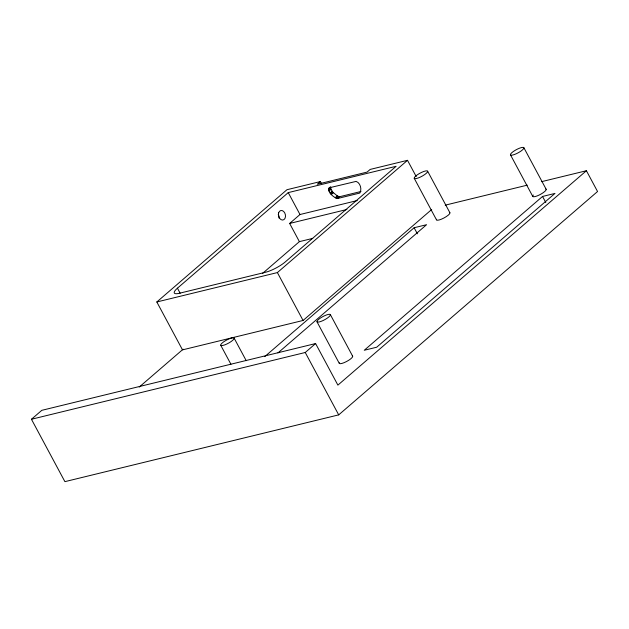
<?xml version="1.0" encoding="UTF-8"?>
<svg xmlns="http://www.w3.org/2000/svg" width="629" height="629" viewBox="0 0 629 629"><rect width="100%" height="100%" fill="white"/><g stroke="black" fill="none" stroke-linecap="round" stroke-linejoin="round"><path stroke-width="0.94" d="M328.621 189.211L329.352 187.772L356.116 181.396C360.488 182.866 362.045 189.455 359.843 193.048L337.364 198.56C333.386 197.215 329.187 193.622 328.621 189.211L330.736 187.065L328.668 188.857M586.409 170.734L337.891 385.121L315.601 343.56L41.805 410.328L31.45 419.26L64.897 481.649L338.701 414.873L597.55 191.515L586.409 170.734L541.569 181.663M431.698 209.496L303.068 320.468L182.504 349.873L156.818 301.975L286.942 189.722L320.389 181.561L321.293 183.259M177.449 288.184L288.247 192.608L396.105 166.3L285.314 261.884A15.788 3.79 -28.2 0 1 265.556 272.255L179.265 293.295A15.788 3.79 -28.2 0 1 177.449 288.184L180.161 293.248M320.389 181.561L317.283 184.242L367.061 172.102L370.174 169.421L407.506 160.316L416.217 176.568M328.92 188.236L330.296 187.041M328.77 188.527L330.146 187.332M328.621 189.596L330.689 187.426M312.755 238.383L299.396 241.638L289.647 223.452L299.994 214.52L357.272 200.557M328.668 189.997L330.689 187.812M328.77 190.414L330.744 188.213M328.928 190.823L330.846 188.621M329.109 191.208L330.996 189.038M330.052 192.977L332.128 191.185L331.176 189.415M330.398 193.528L332.474 191.735L332.128 191.185M330.862 194.078L332.93 192.293L337.278 195.871L339.44 196.767L360.975 191.491M331.341 194.526L333.409 192.733M335.21 197.655L337.278 195.871M335.862 198.096L337.93 196.311M336.594 198.41L338.661 196.625M337.364 198.56L339.44 196.767M262.435 273.529L299.396 241.638M139.237 387.063L183.141 349.189M156.818 301.975L277.381 272.577L407.506 160.316M264.77 356.588L414.126 227.737L426.572 224.702L277.955 352.916M315.601 343.56L305.246 352.492L31.45 419.26M542.552 196.452L364.27 350.251L376.685 347.224L554.959 193.425L542.552 196.452L545.799 202.514M289.647 223.452L346.917 209.488M445.214 205.164L527.259 185.154M332.474 191.735L332.93 192.293M523.886 147.752A7.595 1.824 -28.2 0 1 514.349 154.545A7.595 1.824 -28.2 0 1 513.28 151.534A7.595 1.824 -28.2 0 1 523.886 147.752L546.176 189.313M510.457 154.805L532.739 196.366M427.641 171.222A7.595 1.824 -28.2 0 1 418.104 178.015A7.595 1.824 -28.2 0 1 417.035 175.011A7.595 1.824 -28.2 0 1 427.641 171.222L449.932 212.791M414.212 178.274L436.495 219.843M414.126 227.737L417.373 233.799M288.247 192.608L299.994 214.52M330.39 314.681A7.595 1.824 -28.2 0 1 320.853 321.474A7.595 1.824 -28.2 0 1 319.784 318.463A7.595 1.824 -28.2 0 1 330.39 314.681L352.68 356.242M316.953 321.733L339.243 363.295M277.381 272.577L303.068 320.468M305.246 352.492L338.701 414.873M234.137 338.15A7.595 1.824 -28.2 0 1 224.592 344.944A7.595 1.824 -28.2 0 1 223.531 341.94A7.595 1.824 -28.2 0 1 234.137 338.15L246.214 360.669M220.7 345.203L230.922 364.254M449.546 212.46A7.595 1.824 -28.2 0 1 443.83 218.051A7.595 1.824 -28.2 0 1 436.565 219.269M545.791 188.983A7.595 1.824 -28.2 0 1 539.195 195.029A7.595 1.824 -28.2 0 1 533.337 195.029M352.287 355.92A7.595 1.824 -28.2 0 1 346.579 361.51A7.595 1.824 -28.2 0 1 339.314 362.729M278.246 214.458A4.859 3.452 76.3 0 1 279.017 218.09M278.655 212.846A4.859 3.452 76.3 0 0 282.515 220.048A4.859 3.452 76.3 0 0 284.725 212.877A4.859 3.452 76.3 0 0 278.655 212.846"/></g></svg>
